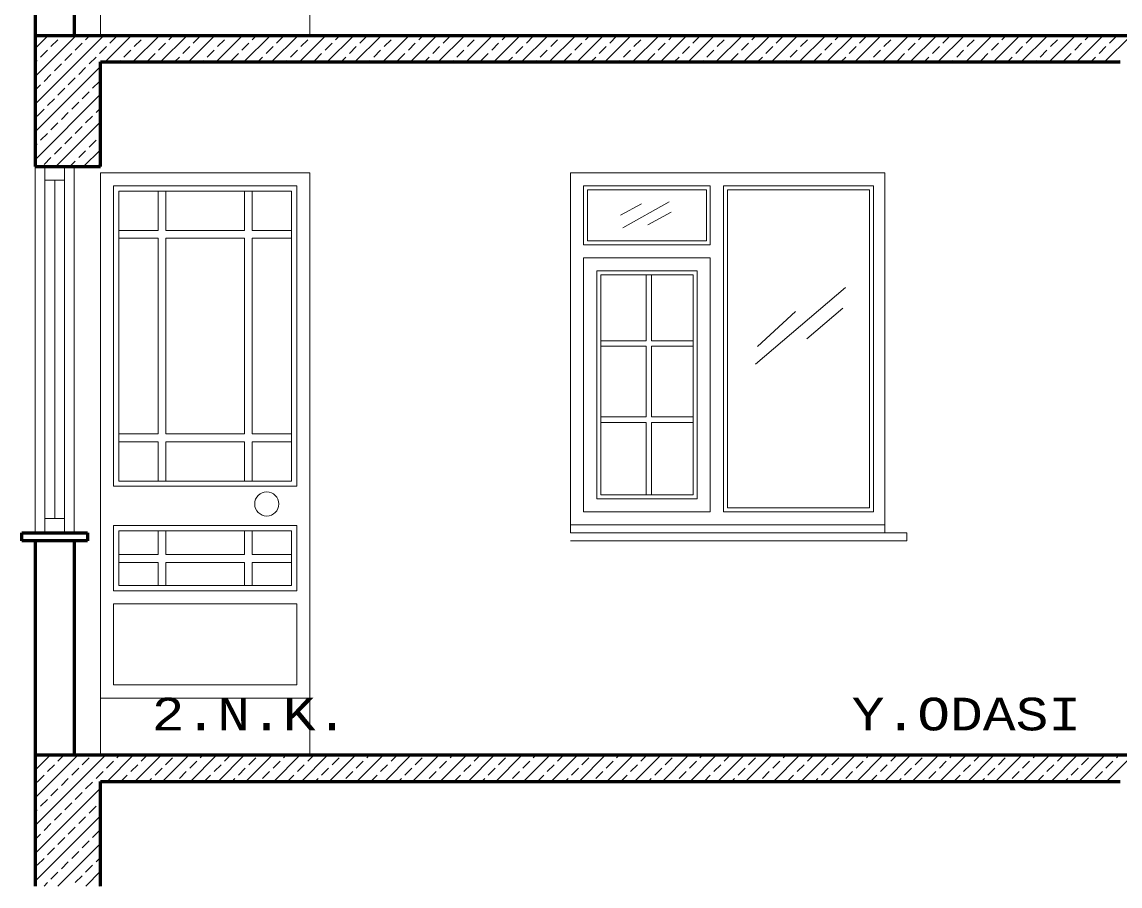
# Model space of a CAD drawing. Header units: millimetres. Extents: x 35860 to 71103, y -11298 to -8385.
# Drawn here: x 56183.7 to 56603.3, y -9963.4 to -9633.2 of the extents above; entities that cross this region are included whole.
import ezdxf
from ezdxf.enums import TextEntityAlignment as Align

# ---------------------------------------------------------------- set-up
doc = ezdxf.new("R2010")
doc.units = ezdxf.units.MM
doc.header["$MEASUREMENT"] = 0
doc.layers.get('0').update_dxf_attribs({"lineweight": 15})
for name, color, linetype, lineweight in [('02', 2, 'Continuous', 20), ('03_Yazı', 1, 'Continuous', 30), ('07', 3, 'Continuous', 70)]:
    doc.layers.add(name, color=color, linetype=linetype, lineweight=lineweight)
doc.styles.add('C', font='')
doc.styles.get('C').set_extended_font_data('Courier New Tur')

msp = doc.modelspace()

# ---------------------------------------------------------------- linework, layer by layer
for p, q in [((56188.75, -9643.36), (56193.68, -9638.42)), ((56188.75, -9653.97), (56204.29, -9638.42)), ((56188.75, -9664.57), (56214.9, -9638.42)), ((56194.82, -9642.59), (56197.47, -9639.94)), ((56198.8, -9638.61), (56198.99, -9638.42)), ((56208.08, -9639.94), (56209.59, -9638.42)), ((56215.5, -9648.42), (56225.5, -9638.42)), ((56217.36, -9641.26), (56220.01, -9638.61)), ((56226.11, -9648.42), (56236.11, -9638.42)), ((56226.64, -9642.59), (56229.29, -9639.94)), ((56230.62, -9638.61), (56230.81, -9638.42)), ((56236.72, -9648.42), (56246.72, -9638.42)), ((56239.9, -9639.94), (56241.41, -9638.42)), ((56247.32, -9648.42), (56257.32, -9638.42)), ((56249.18, -9641.26), (56251.83, -9638.61)), ((56257.93, -9648.42), (56267.93, -9638.42)), ((56258.46, -9642.59), (56261.11, -9639.94)), ((56262.44, -9638.61), (56262.63, -9638.42)), ((56268.54, -9648.42), (56278.54, -9638.42)), ((56271.72, -9639.94), (56273.23, -9638.42)), ((56279.14, -9648.42), (56289.14, -9638.42)), ((56281, -9641.26), (56283.65, -9638.61)), ((56289.75, -9648.42), (56299.75, -9638.42)), ((56290.28, -9642.59), (56292.93, -9639.94)), ((56294.26, -9638.61), (56294.45, -9638.42)), ((56300.36, -9648.42), (56310.36, -9638.42)), ((56303.54, -9639.94), (56305.05, -9638.42)), ((56310.96, -9648.42), (56320.96, -9638.42)), ((56312.82, -9641.26), (56315.47, -9638.61)), ((56321.57, -9648.42), (56331.57, -9638.42)), ((56322.1, -9642.59), (56324.75, -9639.94)), ((56326.08, -9638.61), (56326.27, -9638.42)), ((56332.18, -9648.42), (56342.18, -9638.42)), ((56335.36, -9639.94), (56336.87, -9638.42)), ((56342.78, -9648.42), (56352.78, -9638.42)), ((56344.64, -9641.26), (56347.29, -9638.61)), ((56353.39, -9648.42), (56363.39, -9638.42)), ((56353.92, -9642.59), (56356.57, -9639.94)), ((56357.9, -9638.61), (56358.09, -9638.42)), ((56364, -9648.42), (56374, -9638.42)), ((56367.18, -9639.94), (56368.69, -9638.42)), ((56374.6, -9648.42), (56384.6, -9638.42)), ((56376.46, -9641.26), (56379.11, -9638.61)), ((56385.21, -9648.42), (56395.21, -9638.42)), ((56385.74, -9642.59), (56388.39, -9639.94)), ((56389.72, -9638.61), (56389.91, -9638.42)), ((56395.82, -9648.42), (56405.82, -9638.42)), ((56399, -9639.94), (56400.51, -9638.42)), ((56406.42, -9648.42), (56416.42, -9638.42)), ((56408.28, -9641.26), (56410.93, -9638.61)), ((56417.03, -9648.42), (56427.03, -9638.42)), ((56417.56, -9642.59), (56420.21, -9639.94)), ((56421.54, -9638.61), (56421.73, -9638.42)), ((56427.64, -9648.42), (56437.64, -9638.42)), ((56430.82, -9639.94), (56432.33, -9638.42)), ((56438.24, -9648.42), (56448.24, -9638.42)), ((56440.1, -9641.26), (56442.75, -9638.61)), ((56448.85, -9648.42), (56458.85, -9638.42)), ((56449.38, -9642.59), (56452.03, -9639.94)), ((56453.36, -9638.61), (56453.55, -9638.42)), ((56459.46, -9648.42), (56469.46, -9638.42)), ((56462.64, -9639.94), (56464.15, -9638.42)), ((56470.06, -9648.42), (56480.06, -9638.42)), ((56471.92, -9641.26), (56474.57, -9638.61)), ((56480.67, -9648.42), (56490.67, -9638.42)), ((56481.2, -9642.59), (56483.85, -9639.94)), ((56485.18, -9638.61), (56485.37, -9638.42)), ((56491.28, -9648.42), (56501.28, -9638.42)), ((56494.46, -9639.94), (56495.97, -9638.42)), ((56501.88, -9648.42), (56511.88, -9638.42)), ((56503.74, -9641.26), (56506.39, -9638.61)), ((56512.49, -9648.42), (56522.49, -9638.42)), ((56513.02, -9642.59), (56515.67, -9639.94)), ((56517, -9638.61), (56517.19, -9638.42)), ((56523.1, -9648.42), (56533.1, -9638.42)), ((56526.28, -9639.94), (56527.79, -9638.42)), ((56533.7, -9648.42), (56543.7, -9638.42)), ((56535.56, -9641.26), (56538.21, -9638.61)), ((56544.31, -9648.42), (56554.31, -9638.42)), ((56544.84, -9642.59), (56547.49, -9639.94)), ((56548.82, -9638.61), (56549.01, -9638.42)), ((56554.91, -9648.42), (56564.91, -9638.42)), ((56558.1, -9639.94), (56559.61, -9638.42)), ((56565.52, -9648.42), (56575.52, -9638.42)), ((56567.38, -9641.26), (56570.03, -9638.61)), ((56576.13, -9648.42), (56586.13, -9638.42)), ((56576.66, -9642.59), (56579.31, -9639.94)), ((56580.64, -9638.61), (56580.82, -9638.42)), ((56586.73, -9648.42), (56596.73, -9638.42)), ((56589.92, -9639.94), (56591.43, -9638.42)), ((56597.34, -9648.42), (56607.34, -9638.42)), ((56599.2, -9641.26), (56601.85, -9638.61)), ((56190.84, -9646.57), (56193.5, -9643.91)), ((56204.1, -9643.91), (56206.75, -9641.26)), ((56213.38, -9645.24), (56216.04, -9642.59)), ((56222.66, -9646.57), (56225.32, -9643.91)), ((56235.92, -9643.91), (56238.57, -9641.26)), ((56245.2, -9645.24), (56247.85, -9642.59)), ((56254.48, -9646.57), (56257.14, -9643.91)), ((56267.74, -9643.91), (56270.39, -9641.26)), ((56277.02, -9645.24), (56279.67, -9642.59)), ((56286.3, -9646.57), (56288.96, -9643.91)), ((56299.56, -9643.91), (56302.21, -9641.26)), ((56308.84, -9645.24), (56311.49, -9642.59)), ((56318.12, -9646.57), (56320.78, -9643.91)), ((56331.38, -9643.91), (56334.03, -9641.26)), ((56340.66, -9645.24), (56343.31, -9642.59)), ((56349.94, -9646.57), (56352.6, -9643.91)), ((56363.2, -9643.91), (56365.85, -9641.26)), ((56372.48, -9645.24), (56375.13, -9642.59)), ((56381.76, -9646.57), (56384.41, -9643.91)), ((56395.02, -9643.91), (56397.67, -9641.26)), ((56404.3, -9645.24), (56406.95, -9642.59)), ((56413.58, -9646.57), (56416.23, -9643.91)), ((56426.84, -9643.91), (56429.49, -9641.26)), ((56436.12, -9645.24), (56438.77, -9642.59)), ((56445.4, -9646.57), (56448.05, -9643.91)), ((56458.66, -9643.91), (56461.31, -9641.26)), ((56467.94, -9645.24), (56470.59, -9642.59)), ((56477.22, -9646.57), (56479.87, -9643.91)), ((56490.48, -9643.91), (56493.13, -9641.26)), ((56499.76, -9645.24), (56502.41, -9642.59)), ((56509.04, -9646.57), (56511.69, -9643.91)), ((56522.3, -9643.91), (56524.95, -9641.26)), ((56531.58, -9645.24), (56534.23, -9642.59)), ((56540.86, -9646.57), (56543.51, -9643.91)), ((56554.12, -9643.91), (56556.77, -9641.26)), ((56563.4, -9645.24), (56566.05, -9642.59)), ((56572.68, -9646.57), (56575.33, -9643.91)), ((56585.94, -9643.91), (56588.59, -9641.26)), ((56595.22, -9645.24), (56597.87, -9642.59)), ((56188.75, -9648.66), (56189.52, -9647.89)), ((56200.13, -9647.89), (56202.78, -9645.24)), ((56209.41, -9649.22), (56212.06, -9646.57)), ((56220.81, -9648.42), (56221.34, -9647.89)), ((56231.95, -9647.89), (56234.6, -9645.24)), ((56242.02, -9648.42), (56243.88, -9646.57)), ((56252.63, -9648.42), (56253.16, -9647.89)), ((56263.76, -9647.89), (56266.42, -9645.24)), ((56273.84, -9648.42), (56275.7, -9646.57)), ((56284.45, -9648.42), (56284.98, -9647.89)), ((56295.58, -9647.89), (56298.24, -9645.24)), ((56305.66, -9648.42), (56307.52, -9646.57)), ((56316.27, -9648.42), (56316.8, -9647.89)), ((56327.4, -9647.89), (56330.06, -9645.24)), ((56337.48, -9648.42), (56339.34, -9646.57)), ((56348.09, -9648.42), (56348.62, -9647.89)), ((56359.22, -9647.89), (56361.88, -9645.24)), ((56369.3, -9648.42), (56371.16, -9646.57)), ((56379.91, -9648.42), (56380.44, -9647.89)), ((56391.04, -9647.89), (56393.7, -9645.24)), ((56401.12, -9648.42), (56402.98, -9646.57)), ((56411.73, -9648.42), (56412.26, -9647.89)), ((56422.86, -9647.89), (56425.52, -9645.24)), ((56432.94, -9648.42), (56434.8, -9646.57)), ((56443.55, -9648.42), (56444.08, -9647.89)), ((56454.68, -9647.89), (56457.34, -9645.24)), ((56464.76, -9648.42), (56466.62, -9646.57)), ((56475.37, -9648.42), (56475.9, -9647.89)), ((56486.5, -9647.89), (56489.16, -9645.24)), ((56496.58, -9648.42), (56498.44, -9646.57)), ((56507.19, -9648.42), (56507.72, -9647.89)), ((56518.32, -9647.89), (56520.97, -9645.24)), ((56528.4, -9648.42), (56530.26, -9646.57)), ((56539.01, -9648.42), (56539.54, -9647.89)), ((56550.14, -9647.89), (56552.79, -9645.24)), ((56560.22, -9648.42), (56562.08, -9646.57)), ((56570.82, -9648.42), (56571.36, -9647.89)), ((56581.96, -9647.89), (56584.61, -9645.24)), ((56592.04, -9648.42), (56593.9, -9646.57)), ((56602.64, -9648.42), (56603.18, -9647.89)), ((56188.75, -9675.18), (56213.75, -9650.18)), ((56196.15, -9651.87), (56198.8, -9649.22)), ((56205.43, -9653.19), (56208.08, -9650.54)), ((56192.17, -9655.85), (56194.82, -9653.19)), ((56201.45, -9657.17), (56204.1, -9654.52)), ((56210.73, -9658.5), (56213.38, -9655.85)), ((56188.75, -9659.27), (56190.84, -9657.17)), ((56188.75, -9685.79), (56213.75, -9660.79)), ((56197.47, -9661.15), (56200.13, -9658.5)), ((56206.75, -9662.48), (56209.41, -9659.82)), ((56193.5, -9665.13), (56196.15, -9662.48)), ((56202.78, -9666.45), (56205.43, -9663.8)), ((56189.52, -9669.1), (56192.17, -9666.45)), ((56198.8, -9670.43), (56201.45, -9667.78)), ((56208.08, -9671.76), (56210.73, -9669.1)), ((56212.06, -9667.78), (56213.75, -9666.09)), ((56194.82, -9674.41), (56197.47, -9671.76)), ((56196.72, -9688.42), (56213.75, -9671.39)), ((56204.1, -9675.73), (56206.75, -9673.08)), ((56190.84, -9678.38), (56193.5, -9675.73)), ((56200.13, -9679.71), (56202.78, -9677.06)), ((56213.38, -9677.06), (56213.75, -9676.7)), ((56188.75, -9680.48), (56189.52, -9679.71)), ((56196.15, -9683.69), (56198.8, -9681.04)), ((56207.32, -9688.42), (56213.75, -9682)), ((56209.41, -9681.04), (56212.06, -9678.38)), ((56192.17, -9687.67), (56194.82, -9685.01)), ((56202.02, -9688.42), (56204.1, -9686.34)), ((56205.43, -9685.01), (56208.08, -9682.36)), ((56212.63, -9688.42), (56213.38, -9687.67)), ((56188.75, -9919.13), (56194.46, -9913.42)), ((56188.75, -9929.74), (56205.06, -9913.42)), ((56188.75, -9940.34), (56215.67, -9913.42)), ((56188.75, -9913.83), (56189.15, -9913.42)), ((56193.5, -9919.69), (56196.15, -9917.03)), ((56197.47, -9915.71), (56199.76, -9913.42)), ((56206.75, -9917.03), (56209.41, -9914.38)), ((56216.04, -9918.36), (56218.69, -9915.71)), ((56216.28, -9923.42), (56226.28, -9913.42)), ((56220.01, -9914.38), (56220.97, -9913.42)), ((56225.32, -9919.69), (56227.97, -9917.03)), ((56226.88, -9923.42), (56236.88, -9913.42)), ((56229.29, -9915.71), (56231.58, -9913.42)), ((56237.49, -9923.42), (56247.49, -9913.42)), ((56238.57, -9917.03), (56241.23, -9914.38)), ((56247.85, -9918.36), (56250.51, -9915.71)), ((56248.1, -9923.42), (56258.1, -9913.42)), ((56251.83, -9914.38), (56252.79, -9913.42)), ((56257.14, -9919.69), (56259.79, -9917.03)), ((56258.7, -9923.42), (56268.7, -9913.42)), ((56261.11, -9915.71), (56263.4, -9913.42)), ((56269.31, -9923.42), (56279.31, -9913.42)), ((56270.39, -9917.03), (56273.05, -9914.38)), ((56279.67, -9918.36), (56282.33, -9915.71)), ((56279.91, -9923.42), (56289.91, -9913.42)), ((56283.65, -9914.38), (56284.61, -9913.42)), ((56288.96, -9919.69), (56291.61, -9917.03)), ((56290.52, -9923.42), (56300.52, -9913.42)), ((56292.93, -9915.71), (56295.22, -9913.42)), ((56301.13, -9923.42), (56311.13, -9913.42)), ((56302.21, -9917.03), (56304.87, -9914.38)), ((56311.49, -9918.36), (56314.15, -9915.71)), ((56311.73, -9923.42), (56321.73, -9913.42)), ((56315.47, -9914.38), (56316.43, -9913.42)), ((56320.78, -9919.69), (56323.43, -9917.03)), ((56322.34, -9923.42), (56332.34, -9913.42)), ((56324.75, -9915.71), (56327.04, -9913.42)), ((56332.95, -9923.42), (56342.95, -9913.42)), ((56334.03, -9917.03), (56336.69, -9914.38)), ((56343.31, -9918.36), (56345.97, -9915.71)), ((56343.55, -9923.42), (56353.55, -9913.42)), ((56347.29, -9914.38), (56348.25, -9913.42)), ((56352.6, -9919.69), (56355.25, -9917.03)), ((56354.16, -9923.42), (56364.16, -9913.42)), ((56356.57, -9915.71), (56358.86, -9913.42)), ((56364.77, -9923.42), (56374.77, -9913.42)), ((56365.85, -9917.03), (56368.51, -9914.38)), ((56375.13, -9918.36), (56377.79, -9915.71)), ((56375.37, -9923.42), (56385.37, -9913.42)), ((56379.11, -9914.38), (56380.07, -9913.42)), ((56384.41, -9919.69), (56387.07, -9917.03)), ((56385.98, -9923.42), (56395.98, -9913.42)), ((56388.39, -9915.71), (56390.68, -9913.42)), ((56396.59, -9923.42), (56406.59, -9913.42)), ((56397.67, -9917.03), (56400.32, -9914.38)), ((56406.95, -9918.36), (56409.61, -9915.71)), ((56407.19, -9923.42), (56417.19, -9913.42)), ((56410.93, -9914.38), (56411.89, -9913.42)), ((56416.23, -9919.69), (56418.89, -9917.03)), ((56417.8, -9923.42), (56427.8, -9913.42)), ((56420.21, -9915.71), (56422.5, -9913.42)), ((56428.41, -9923.42), (56438.41, -9913.42)), ((56429.49, -9917.03), (56432.14, -9914.38)), ((56438.77, -9918.36), (56441.43, -9915.71)), ((56439.01, -9923.42), (56449.01, -9913.42)), ((56442.75, -9914.38), (56443.71, -9913.42)), ((56448.05, -9919.69), (56450.71, -9917.03)), ((56449.62, -9923.42), (56459.62, -9913.42)), ((56452.03, -9915.71), (56454.32, -9913.42)), ((56460.23, -9923.42), (56470.23, -9913.42)), ((56461.31, -9917.03), (56463.96, -9914.38)), ((56470.59, -9918.36), (56473.25, -9915.71)), ((56470.83, -9923.42), (56480.83, -9913.42)), ((56474.57, -9914.38), (56475.53, -9913.42)), ((56479.87, -9919.69), (56482.53, -9917.03)), ((56481.44, -9923.42), (56491.44, -9913.42)), ((56483.85, -9915.71), (56486.14, -9913.42)), ((56492.05, -9923.42), (56502.05, -9913.42)), ((56493.13, -9917.03), (56495.78, -9914.38)), ((56502.41, -9918.36), (56505.07, -9915.71)), ((56502.65, -9923.42), (56512.65, -9913.42)), ((56506.39, -9914.38), (56507.35, -9913.42)), ((56511.69, -9919.69), (56514.35, -9917.03)), ((56513.26, -9923.42), (56523.26, -9913.42)), ((56515.67, -9915.71), (56517.96, -9913.42)), ((56523.87, -9923.42), (56533.87, -9913.42)), ((56524.95, -9917.03), (56527.6, -9914.38)), ((56534.23, -9918.36), (56536.88, -9915.71)), ((56534.47, -9923.42), (56544.47, -9913.42)), ((56538.21, -9914.38), (56539.17, -9913.42)), ((56543.51, -9919.69), (56546.17, -9917.03)), ((56545.08, -9923.42), (56555.08, -9913.42)), ((56547.49, -9915.71), (56549.78, -9913.42)), ((56555.69, -9923.42), (56565.69, -9913.42)), ((56556.77, -9917.03), (56559.42, -9914.38)), ((56566.05, -9918.36), (56568.7, -9915.71)), ((56566.29, -9923.42), (56576.29, -9913.42)), ((56570.03, -9914.38), (56570.99, -9913.42)), ((56575.33, -9919.69), (56577.99, -9917.03)), ((56576.9, -9923.42), (56586.9, -9913.42)), ((56579.31, -9915.71), (56581.6, -9913.42)), ((56587.51, -9923.42), (56597.51, -9913.42)), ((56588.59, -9917.03), (56591.24, -9914.38)), ((56597.87, -9918.36), (56600.52, -9915.71)), ((56598.11, -9923.42), (56608.11, -9913.42)), ((56601.85, -9914.38), (56602.81, -9913.42)), ((56189.52, -9923.66), (56192.17, -9921.01)), ((56202.78, -9921.01), (56205.43, -9918.36)), ((56212.06, -9922.34), (56214.71, -9919.69)), ((56221.58, -9923.42), (56223.99, -9921.01)), ((56234.6, -9921.01), (56237.25, -9918.36)), ((56243.88, -9922.34), (56246.53, -9919.69)), ((56253.4, -9923.42), (56255.81, -9921.01)), ((56266.42, -9921.01), (56269.07, -9918.36)), ((56275.7, -9922.34), (56278.35, -9919.69)), ((56285.22, -9923.42), (56287.63, -9921.01)), ((56298.24, -9921.01), (56300.89, -9918.36)), ((56307.52, -9922.34), (56310.17, -9919.69)), ((56317.04, -9923.42), (56319.45, -9921.01)), ((56330.06, -9921.01), (56332.71, -9918.36)), ((56339.34, -9922.34), (56341.99, -9919.69)), ((56348.86, -9923.42), (56351.27, -9921.01)), ((56361.88, -9921.01), (56364.53, -9918.36)), ((56371.16, -9922.34), (56373.81, -9919.69)), ((56380.68, -9923.42), (56383.09, -9921.01)), ((56393.7, -9921.01), (56396.35, -9918.36)), ((56402.98, -9922.34), (56405.63, -9919.69)), ((56412.5, -9923.42), (56414.91, -9921.01)), ((56425.52, -9921.01), (56428.17, -9918.36)), ((56434.8, -9922.34), (56437.45, -9919.69)), ((56444.32, -9923.42), (56446.73, -9921.01)), ((56457.34, -9921.01), (56459.99, -9918.36)), ((56466.62, -9922.34), (56469.27, -9919.69)), ((56476.14, -9923.42), (56478.55, -9921.01)), ((56489.16, -9921.01), (56491.81, -9918.36)), ((56498.44, -9922.34), (56501.09, -9919.69)), ((56507.96, -9923.42), (56510.37, -9921.01)), ((56520.97, -9921.01), (56523.63, -9918.36)), ((56530.26, -9922.34), (56532.91, -9919.69)), ((56539.78, -9923.42), (56542.19, -9921.01)), ((56552.79, -9921.01), (56555.45, -9918.36)), ((56562.08, -9922.34), (56564.73, -9919.69)), ((56571.6, -9923.42), (56574.01, -9921.01)), ((56584.61, -9921.01), (56587.27, -9918.36)), ((56593.9, -9922.34), (56596.55, -9919.69)), ((56198.8, -9924.99), (56201.45, -9922.34)), ((56208.08, -9926.31), (56210.73, -9923.66)), ((56232.19, -9923.42), (56233.27, -9922.34)), ((56264.01, -9923.42), (56265.09, -9922.34)), ((56295.82, -9923.42), (56296.91, -9922.34)), ((56327.64, -9923.42), (56328.73, -9922.34)), ((56359.46, -9923.42), (56360.55, -9922.34)), ((56391.28, -9923.42), (56392.37, -9922.34)), ((56423.1, -9923.42), (56424.19, -9922.34)), ((56454.92, -9923.42), (56456.01, -9922.34)), ((56486.74, -9923.42), (56487.83, -9922.34)), ((56518.56, -9923.42), (56519.65, -9922.34)), ((56550.38, -9923.42), (56551.47, -9922.34)), ((56582.2, -9923.42), (56583.29, -9922.34)), ((56188.75, -9950.95), (56213.75, -9925.95)), ((56194.82, -9928.97), (56197.47, -9926.31)), ((56204.1, -9930.29), (56206.75, -9927.64)), ((56190.84, -9932.94), (56193.5, -9930.29)), ((56200.13, -9934.27), (56202.78, -9931.62)), ((56209.41, -9935.6), (56212.06, -9932.94)), ((56213.38, -9931.62), (56213.75, -9931.25)), ((56188.75, -9935.04), (56189.52, -9934.27)), ((56188.75, -9961.56), (56213.75, -9936.56)), ((56196.15, -9938.25), (56198.8, -9935.6)), ((56205.43, -9939.57), (56208.08, -9936.92)), ((56192.17, -9942.22), (56194.82, -9939.57)), ((56201.45, -9943.55), (56204.1, -9940.9)), ((56210.73, -9944.88), (56213.38, -9942.22)), ((56188.75, -9945.65), (56190.84, -9943.55)), ((56197.47, -9947.53), (56200.13, -9944.88)), ((56206.75, -9948.85), (56209.41, -9946.2)), ((56193.5, -9951.5), (56196.15, -9948.85)), ((56197.49, -9963.42), (56213.75, -9947.16)), ((56202.78, -9952.83), (56205.43, -9950.18)), ((56189.52, -9955.48), (56192.17, -9952.83)), ((56198.8, -9956.81), (56201.45, -9954.16)), ((56212.06, -9954.16), (56213.75, -9952.47)), ((56194.82, -9960.79), (56197.47, -9958.13)), ((56208.08, -9958.13), (56210.73, -9955.48)), ((56208.1, -9963.42), (56213.75, -9957.77)), ((56192.19, -9963.42), (56193.5, -9962.11)), ((56204.1, -9962.11), (56206.75, -9959.46)), ((56213.4, -9963.42), (56213.75, -9963.07))]:
    msp.add_line(p, q)
at = {"layer": '02'}
for p, q in [((56213.75, -9415.81), (56213.75, -9638.42)), ((56293.75, -9415.81), (56293.75, -9638.42)), ((56188.75, -9688.42), (56188.75, -9828.42)), ((56192.5, -9688.42), (56192.5, -9828.42)), ((56200, -9688.42), (56200, -9828.42)), ((56203.75, -9688.42), (56203.75, -9828.42)), ((56192.5, -9693.68), (56200, -9693.68)), ((56196.25, -9693.68), (56196.25, -9822.88)), ((56213.75, -9690.81), (56213.75, -9896.57)), ((56213.75, -9690.81), (56213.75, -9896.57)), ((56213.75, -9690.81), (56213.75, -9913.42)), ((56293.75, -9690.81), (56213.75, -9690.81)), ((56293.75, -9690.81), (56293.75, -9896.57)), ((56293.75, -9690.81), (56293.75, -9896.57)), ((56293.75, -9690.81), (56293.75, -9896.57)), ((56293.75, -9690.81), (56293.75, -9896.57)), ((56293.75, -9690.81), (56293.75, -9896.57)), ((56293.75, -9690.81), (56293.75, -9913.42)), ((56393.34, -9690.81), (56393.34, -9828.42)), ((56393.34, -9690.81), (56393.34, -9823.31)), ((56393.34, -9825.81), (56393.34, -9690.81)), ((56493.34, -9690.81), (56393.34, -9690.81)), ((56393.34, -9690.81), (56393.34, -9828.42)), ((56393.34, -9690.81), (56393.34, -9823.31)), ((56393.34, -9825.81), (56393.34, -9690.81)), ((56493.34, -9690.81), (56393.34, -9690.81)), ((56393.34, -9690.81), (56393.34, -9828.42)), ((56393.34, -9690.81), (56393.34, -9823.31)), ((56393.34, -9825.81), (56393.34, -9690.81)), ((56513.34, -9690.81), (56393.34, -9690.81)), ((56393.34, -9690.81), (56393.34, -9828.42)), ((56393.34, -9690.81), (56393.34, -9823.31)), ((56393.34, -9825.81), (56393.34, -9690.81)), ((56393.34, -9690.81), (56393.34, -9828.42)), ((56393.34, -9690.81), (56393.34, -9823.31)), ((56393.34, -9825.81), (56393.34, -9690.81)), ((56393.34, -9690.81), (56393.34, -9828.42)), ((56393.34, -9690.81), (56393.34, -9823.31)), ((56393.34, -9825.81), (56393.34, -9690.81)), ((56513.34, -9828.42), (56513.34, -9690.81)), ((56513.34, -9828.42), (56513.34, -9690.81)), ((56513.34, -9825.42), (56513.34, -9690.81)), ((56218.75, -9695.81), (56218.75, -9810.61)), ((56288.75, -9695.81), (56218.75, -9695.81)), ((56218.75, -9695.81), (56218.75, -9810.61)), ((56288.75, -9695.81), (56218.75, -9695.81)), ((56218.75, -9695.81), (56218.75, -9810.61)), ((56288.75, -9695.81), (56218.75, -9695.81)), ((56220.75, -9697.81), (56220.75, -9808.61)), ((56286.75, -9697.81), (56220.75, -9697.81)), ((56220.75, -9697.81), (56220.75, -9808.61)), ((56286.75, -9697.81), (56220.75, -9697.81)), ((56220.75, -9697.81), (56220.75, -9808.61)), ((56286.75, -9697.81), (56220.75, -9697.81)), ((56235.75, -9697.81), (56235.75, -9712.81)), ((56235.75, -9697.81), (56235.75, -9712.81)), ((56235.75, -9697.81), (56235.75, -9712.81)), ((56238.75, -9697.81), (56238.75, -9712.81)), ((56238.75, -9697.81), (56238.75, -9712.81)), ((56238.75, -9697.81), (56238.75, -9712.81)), ((56268.75, -9697.81), (56268.75, -9712.81)), ((56268.75, -9697.81), (56268.75, -9712.81)), ((56268.75, -9697.81), (56268.75, -9712.81)), ((56271.75, -9697.81), (56271.75, -9712.81)), ((56271.75, -9697.81), (56271.75, -9712.81)), ((56271.75, -9697.81), (56271.75, -9712.81)), ((56286.75, -9697.81), (56286.75, -9808.61)), ((56286.75, -9697.81), (56286.75, -9808.61)), ((56286.75, -9697.81), (56286.75, -9808.61)), ((56288.75, -9695.81), (56288.75, -9810.61)), ((56288.75, -9695.81), (56288.75, -9810.61)), ((56288.75, -9695.81), (56288.75, -9810.61)), ((56398.34, -9695.81), (56398.34, -9718.31)), ((56446.73, -9695.81), (56398.34, -9695.81)), ((56398.34, -9695.81), (56398.34, -9718.31)), ((56446.73, -9695.81), (56398.34, -9695.81)), ((56398.34, -9695.81), (56398.34, -9718.31)), ((56446.73, -9695.81), (56398.34, -9695.81)), ((56399.84, -9697.31), (56399.84, -9716.81)), ((56445.23, -9697.31), (56399.84, -9697.31)), ((56399.84, -9697.31), (56399.84, -9716.81)), ((56445.23, -9697.31), (56399.84, -9697.31)), ((56399.84, -9697.31), (56399.84, -9716.81)), ((56445.23, -9697.31), (56399.84, -9697.31)), ((56445.23, -9697.31), (56445.23, -9716.81)), ((56445.23, -9697.31), (56445.23, -9716.81)), ((56445.23, -9697.31), (56445.23, -9716.81)), ((56446.73, -9695.81), (56446.73, -9718.31)), ((56446.73, -9695.81), (56446.73, -9718.31)), ((56446.73, -9695.81), (56446.73, -9718.31)), ((56489.08, -9695.81), (56451.73, -9695.81)), ((56451.73, -9746.31), (56451.73, -9695.81)), ((56489.08, -9695.81), (56451.73, -9695.81)), ((56451.73, -9746.31), (56451.73, -9695.81)), ((56509.08, -9695.81), (56451.73, -9695.81)), ((56451.73, -9746.31), (56451.73, -9695.81)), ((56487.58, -9697.31), (56453.23, -9697.31)), ((56453.23, -9741.31), (56453.23, -9697.31)), ((56487.58, -9697.31), (56453.23, -9697.31)), ((56453.23, -9741.31), (56453.23, -9697.31)), ((56507.58, -9697.31), (56453.23, -9697.31)), ((56453.23, -9741.31), (56453.23, -9697.31)), ((56507.58, -9743.81), (56507.58, -9697.31)), ((56507.58, -9743.81), (56507.58, -9697.31)), ((56507.58, -9743.81), (56507.58, -9697.31)), ((56509.08, -9748.81), (56509.08, -9695.81)), ((56509.08, -9748.81), (56509.08, -9695.81)), ((56509.08, -9748.81), (56509.08, -9695.81)), ((56412.39, -9707.02), (56420.38, -9702.66)), ((56413.35, -9711.86), (56431.04, -9701.93)), ((56422.8, -9710.65), (56431.76, -9705.81)), ((56235.75, -9712.81), (56220.75, -9712.81)), ((56235.75, -9712.81), (56220.75, -9712.81)), ((56235.75, -9712.81), (56220.75, -9712.81)), ((56235.75, -9715.81), (56220.75, -9715.81)), ((56235.75, -9715.81), (56220.75, -9715.81)), ((56235.75, -9715.81), (56220.75, -9715.81)), ((56235.75, -9715.81), (56235.75, -9790.61)), ((56235.75, -9715.81), (56235.75, -9790.61)), ((56235.75, -9715.81), (56235.75, -9790.61)), ((56268.75, -9712.81), (56238.75, -9712.81)), ((56268.75, -9712.81), (56238.75, -9712.81)), ((56268.75, -9712.81), (56238.75, -9712.81)), ((56238.75, -9715.81), (56238.75, -9790.61)), ((56268.75, -9715.81), (56238.75, -9715.81)), ((56238.75, -9715.81), (56238.75, -9790.61)), ((56268.75, -9715.81), (56238.75, -9715.81)), ((56238.75, -9715.81), (56238.75, -9790.61)), ((56268.75, -9715.81), (56238.75, -9715.81)), ((56268.75, -9715.81), (56268.75, -9790.61)), ((56268.75, -9715.81), (56268.75, -9790.61)), ((56268.75, -9715.81), (56268.75, -9790.61)), ((56286.75, -9712.81), (56271.75, -9712.81)), ((56286.75, -9712.81), (56271.75, -9712.81)), ((56286.75, -9712.81), (56271.75, -9712.81)), ((56271.75, -9715.81), (56271.75, -9790.61)), ((56286.75, -9715.81), (56271.75, -9715.81)), ((56271.75, -9715.81), (56271.75, -9790.61)), ((56286.75, -9715.81), (56271.75, -9715.81)), ((56271.75, -9715.81), (56271.75, -9790.61)), ((56286.75, -9715.81), (56271.75, -9715.81)), ((56398.34, -9718.31), (56446.73, -9718.31)), ((56398.34, -9718.31), (56446.73, -9718.31)), ((56398.34, -9718.31), (56446.73, -9718.31)), ((56399.84, -9716.81), (56445.23, -9716.81)), ((56399.84, -9716.81), (56445.23, -9716.81)), ((56399.84, -9716.81), (56445.23, -9716.81)), ((56398.34, -9723.31), (56398.34, -9820.42)), ((56446.73, -9723.31), (56398.34, -9723.31)), ((56398.34, -9723.31), (56398.34, -9820.42)), ((56446.73, -9723.31), (56398.34, -9723.31)), ((56398.34, -9723.31), (56398.34, -9820.42)), ((56446.73, -9723.31), (56398.34, -9723.31)), ((56446.73, -9723.31), (56446.73, -9820.42)), ((56446.73, -9723.31), (56446.73, -9820.42)), ((56446.73, -9723.31), (56446.73, -9820.42)), ((56451.73, -9820.42), (56451.73, -9723.31)), ((56451.73, -9820.42), (56451.73, -9723.31)), ((56451.73, -9820.42), (56451.73, -9723.31)), ((56403.34, -9728.31), (56403.34, -9815.42)), ((56441.73, -9728.31), (56403.34, -9728.31)), ((56403.34, -9728.31), (56403.34, -9815.42)), ((56441.73, -9728.31), (56403.34, -9728.31)), ((56403.34, -9728.31), (56403.34, -9815.42)), ((56441.73, -9728.31), (56403.34, -9728.31)), ((56441.73, -9815.42), (56441.73, -9728.31)), ((56441.73, -9815.42), (56441.73, -9728.31)), ((56441.73, -9815.42), (56441.73, -9728.31)), ((56453.23, -9818.92), (56453.23, -9724.81)), ((56453.23, -9818.92), (56453.23, -9724.81)), ((56453.23, -9818.92), (56453.23, -9724.81)), ((56404.84, -9729.81), (56404.84, -9813.92)), ((56440.23, -9729.81), (56404.84, -9729.81)), ((56404.84, -9729.81), (56404.84, -9813.92)), ((56440.23, -9729.81), (56404.84, -9729.81)), ((56404.84, -9729.81), (56404.84, -9813.92)), ((56440.23, -9729.81), (56404.84, -9729.81)), ((56422.28, -9729.81), (56422.28, -9755.02)), ((56422.28, -9729.81), (56422.28, -9755.02)), ((56422.28, -9729.81), (56422.28, -9755.02)), ((56424.28, -9729.81), (56424.28, -9755.02)), ((56424.28, -9729.81), (56424.28, -9755.02)), ((56424.28, -9729.81), (56424.28, -9755.02)), ((56440.23, -9813.92), (56440.23, -9729.81)), ((56440.23, -9813.92), (56440.23, -9729.81)), ((56440.23, -9813.92), (56440.23, -9729.81)), ((56463.98, -9763.91), (56498.37, -9734.62)), ((56509.08, -9820.42), (56509.08, -9735.81)), ((56509.08, -9820.42), (56509.08, -9735.81)), ((56509.08, -9820.42), (56509.08, -9735.81)), ((56507.58, -9818.92), (56507.58, -9737.31)), ((56507.58, -9818.92), (56507.58, -9737.31)), ((56507.58, -9818.92), (56507.58, -9737.31)), ((56464.71, -9757.14), (56479.24, -9743.82)), ((56483.6, -9754.23), (56497.41, -9742.61)), ((56422.28, -9755.02), (56404.84, -9755.02)), ((56422.28, -9755.02), (56404.84, -9755.02)), ((56422.28, -9755.02), (56404.84, -9755.02)), ((56422.28, -9757.02), (56404.84, -9757.02)), ((56422.28, -9757.02), (56404.84, -9757.02)), ((56422.28, -9757.02), (56404.84, -9757.02)), ((56422.28, -9757.02), (56422.28, -9784.11)), ((56422.28, -9757.02), (56422.28, -9784.11)), ((56422.28, -9757.02), (56422.28, -9784.11)), ((56440.23, -9755.02), (56424.28, -9755.02)), ((56440.23, -9755.02), (56424.28, -9755.02)), ((56440.23, -9755.02), (56424.28, -9755.02)), ((56440.23, -9757.02), (56424.28, -9757.02)), ((56424.28, -9757.02), (56424.28, -9784.11)), ((56440.23, -9757.02), (56424.28, -9757.02)), ((56424.28, -9757.02), (56424.28, -9784.11)), ((56440.23, -9757.02), (56424.28, -9757.02)), ((56424.28, -9757.02), (56424.28, -9784.11)), ((56422.28, -9784.11), (56404.75, -9784.11)), ((56422.28, -9784.11), (56404.75, -9784.11)), ((56422.28, -9784.11), (56404.75, -9784.11)), ((56404.84, -9786.25), (56422.28, -9786.25)), ((56404.84, -9786.25), (56422.28, -9786.25)), ((56404.84, -9786.25), (56422.28, -9786.25)), ((56422.28, -9786.25), (56422.28, -9813.92)), ((56422.28, -9786.25), (56422.28, -9813.92)), ((56422.28, -9786.25), (56422.28, -9813.92)), ((56440.23, -9784.11), (56424.28, -9784.11)), ((56440.23, -9784.11), (56424.28, -9784.11)), ((56440.23, -9784.11), (56424.28, -9784.11)), ((56424.28, -9786.25), (56440.23, -9786.25)), ((56424.28, -9786.25), (56424.28, -9813.92)), ((56424.28, -9786.25), (56440.23, -9786.25)), ((56424.28, -9786.25), (56424.28, -9813.92)), ((56424.28, -9786.25), (56440.23, -9786.25)), ((56424.28, -9786.25), (56424.28, -9813.92)), ((56220.75, -9790.61), (56235.75, -9790.61)), ((56220.75, -9790.61), (56235.75, -9790.61)), ((56220.75, -9790.61), (56235.75, -9790.61)), ((56238.75, -9790.61), (56268.75, -9790.61)), ((56238.75, -9790.61), (56268.75, -9790.61)), ((56238.75, -9790.61), (56268.75, -9790.61)), ((56271.75, -9790.61), (56286.75, -9790.61)), ((56271.75, -9790.61), (56286.75, -9790.61)), ((56271.75, -9790.61), (56286.75, -9790.61)), ((56220.75, -9793.61), (56235.75, -9793.61)), ((56220.75, -9793.61), (56235.75, -9793.61)), ((56220.75, -9793.61), (56235.75, -9793.61)), ((56235.75, -9793.61), (56235.75, -9808.61)), ((56235.75, -9793.61), (56235.75, -9808.61)), ((56235.75, -9793.61), (56235.75, -9808.61)), ((56238.75, -9793.61), (56268.75, -9793.61)), ((56238.75, -9793.61), (56238.75, -9808.61)), ((56238.75, -9793.61), (56268.75, -9793.61)), ((56238.75, -9793.61), (56238.75, -9808.61)), ((56238.75, -9793.61), (56268.75, -9793.61)), ((56238.75, -9793.61), (56238.75, -9808.61)), ((56268.75, -9793.61), (56268.75, -9808.61)), ((56268.75, -9793.61), (56268.75, -9808.61)), ((56268.75, -9793.61), (56268.75, -9808.61)), ((56271.75, -9793.61), (56271.75, -9808.61)), ((56271.75, -9793.61), (56286.75, -9793.61)), ((56271.75, -9793.61), (56271.75, -9808.61)), ((56271.75, -9793.61), (56286.75, -9793.61)), ((56271.75, -9793.61), (56271.75, -9808.61)), ((56271.75, -9793.61), (56286.75, -9793.61)), ((56218.75, -9810.61), (56288.75, -9810.61)), ((56218.75, -9810.61), (56288.75, -9810.61)), ((56218.75, -9810.61), (56288.75, -9810.61)), ((56220.75, -9808.61), (56286.75, -9808.61)), ((56220.75, -9808.61), (56286.75, -9808.61)), ((56220.75, -9808.61), (56286.75, -9808.61)), ((56403.34, -9815.42), (56441.73, -9815.42)), ((56403.34, -9815.42), (56441.73, -9815.42)), ((56403.34, -9815.42), (56441.73, -9815.42)), ((56404.84, -9813.92), (56440.23, -9813.92)), ((56404.84, -9813.92), (56440.23, -9813.92)), ((56404.84, -9813.92), (56440.23, -9813.92)), ((56398.34, -9820.42), (56446.73, -9820.42)), ((56398.34, -9820.42), (56446.73, -9820.42)), ((56398.34, -9820.42), (56446.73, -9820.42)), ((56451.73, -9820.42), (56489.08, -9820.42)), ((56451.73, -9820.42), (56489.08, -9820.42)), ((56451.73, -9820.42), (56509.08, -9820.42)), ((56453.23, -9818.92), (56487.58, -9818.92)), ((56453.23, -9818.92), (56487.58, -9818.92)), ((56453.23, -9818.92), (56507.58, -9818.92)), ((56192.5, -9822.88), (56200, -9822.88)), ((56218.75, -9825.61), (56288.75, -9825.61)), ((56218.75, -9825.61), (56218.75, -9850.61)), ((56218.75, -9825.61), (56288.75, -9825.61)), ((56218.75, -9825.61), (56218.75, -9850.61)), ((56218.75, -9825.61), (56288.75, -9825.61)), ((56218.75, -9825.61), (56218.75, -9850.61)), ((56220.75, -9827.61), (56220.75, -9848.61)), ((56220.75, -9827.61), (56286.75, -9827.61)), ((56220.75, -9827.61), (56220.75, -9848.61)), ((56220.75, -9827.61), (56286.75, -9827.61)), ((56220.75, -9827.61), (56220.75, -9848.61)), ((56220.75, -9827.61), (56286.75, -9827.61)), ((56235.75, -9827.61), (56235.75, -9836.76)), ((56235.75, -9827.61), (56235.75, -9836.76)), ((56235.75, -9827.61), (56235.75, -9836.76)), ((56238.75, -9827.61), (56238.75, -9836.76)), ((56238.75, -9827.61), (56238.75, -9836.76)), ((56238.75, -9827.61), (56238.75, -9836.76)), ((56268.75, -9827.61), (56268.75, -9836.76)), ((56268.75, -9827.61), (56268.75, -9836.76)), ((56268.75, -9827.61), (56268.75, -9836.76)), ((56271.75, -9827.61), (56271.75, -9836.76)), ((56271.75, -9827.61), (56271.75, -9836.76)), ((56271.75, -9827.61), (56271.75, -9836.76)), ((56286.75, -9827.61), (56286.75, -9848.61)), ((56286.75, -9827.61), (56286.75, -9848.61)), ((56286.75, -9827.61), (56286.75, -9848.61)), ((56288.75, -9825.61), (56288.75, -9850.61)), ((56288.75, -9825.61), (56288.75, -9850.61)), ((56288.75, -9825.61), (56288.75, -9850.61)), ((56393.34, -9825.42), (56493.34, -9825.42)), ((56393.34, -9825.42), (56493.34, -9825.42)), ((56393.34, -9825.42), (56513.34, -9825.42)), ((56393.34, -9825.81), (56393.34, -9825.81)), ((56393.34, -9825.81), (56393.34, -9828.42)), ((56393.34, -9825.81), (56393.34, -9825.81)), ((56393.34, -9825.81), (56393.34, -9828.42)), ((56393.34, -9825.81), (56393.34, -9825.81)), ((56393.34, -9825.81), (56393.34, -9828.42)), ((56393.34, -9825.81), (56393.34, -9825.81)), ((56393.34, -9825.81), (56393.34, -9828.42)), ((56393.34, -9825.81), (56393.34, -9825.81)), ((56393.34, -9825.81), (56393.34, -9828.42)), ((56393.34, -9825.81), (56393.34, -9825.81)), ((56393.34, -9825.81), (56393.34, -9828.42)), ((56501.84, -9828.42), (56393.34, -9828.42)), ((56501.84, -9828.42), (56393.34, -9828.42)), ((56521.84, -9828.42), (56393.34, -9828.42)), ((56521.84, -9831.42), (56521.84, -9828.42)), ((56521.84, -9831.42), (56521.84, -9828.42)), ((56521.84, -9831.42), (56521.84, -9828.42)), ((56393.34, -9831.42), (56521.84, -9831.42)), ((56393.34, -9831.42), (56501.84, -9831.42)), ((56393.34, -9831.42), (56501.84, -9831.42)), ((56220.75, -9836.76), (56235.75, -9836.76)), ((56220.75, -9836.76), (56235.75, -9836.76)), ((56220.75, -9836.76), (56235.75, -9836.76)), ((56238.75, -9836.76), (56268.75, -9836.76)), ((56238.75, -9836.76), (56268.75, -9836.76)), ((56238.75, -9836.76), (56268.75, -9836.76)), ((56271.75, -9836.76), (56286.75, -9836.76)), ((56271.75, -9836.76), (56286.75, -9836.76)), ((56271.75, -9836.76), (56286.75, -9836.76)), ((56220.75, -9839.76), (56235.75, -9839.76)), ((56220.75, -9839.76), (56235.75, -9839.76)), ((56220.75, -9839.76), (56235.75, -9839.76)), ((56235.75, -9839.76), (56235.75, -9848.61)), ((56235.75, -9839.76), (56235.75, -9848.61)), ((56235.75, -9839.76), (56235.75, -9848.61)), ((56238.75, -9839.76), (56268.75, -9839.76)), ((56238.75, -9839.76), (56238.75, -9848.61)), ((56238.75, -9839.76), (56268.75, -9839.76)), ((56238.75, -9839.76), (56238.75, -9848.61)), ((56238.75, -9839.76), (56268.75, -9839.76)), ((56238.75, -9839.76), (56238.75, -9848.61)), ((56268.75, -9839.76), (56268.75, -9848.61)), ((56268.75, -9839.76), (56268.75, -9848.61)), ((56268.75, -9839.76), (56268.75, -9848.61)), ((56271.75, -9839.76), (56271.75, -9848.61)), ((56271.75, -9839.76), (56286.75, -9839.76)), ((56271.75, -9839.76), (56271.75, -9848.61)), ((56271.75, -9839.76), (56286.75, -9839.76)), ((56271.75, -9839.76), (56271.75, -9848.61)), ((56271.75, -9839.76), (56286.75, -9839.76)), ((56220.75, -9848.61), (56286.75, -9848.61)), ((56220.75, -9848.61), (56286.75, -9848.61)), ((56220.75, -9848.61), (56286.75, -9848.61)), ((56218.75, -9850.61), (56288.75, -9850.61)), ((56218.75, -9850.61), (56288.75, -9850.61)), ((56218.75, -9850.61), (56288.75, -9850.61)), ((56218.75, -9855.61), (56218.75, -9886.57)), ((56218.75, -9855.61), (56218.75, -9886.57)), ((56218.75, -9855.61), (56218.75, -9886.57)), ((56218.75, -9855.61), (56288.75, -9855.61)), ((56218.75, -9855.61), (56288.75, -9855.61)), ((56218.75, -9855.61), (56288.75, -9855.61)), ((56288.75, -9855.61), (56288.75, -9886.57)), ((56288.75, -9855.61), (56288.75, -9886.57)), ((56288.75, -9855.61), (56288.75, -9886.57)), ((56218.75, -9886.57), (56288.75, -9886.57)), ((56218.75, -9886.57), (56288.75, -9886.57)), ((56218.75, -9886.57), (56288.75, -9886.57)), ((56213.75, -9891.57), (56293.75, -9891.57)), ((56213.75, -9891.57), (56293.75, -9891.57)), ((56213.75, -9891.57), (56293.75, -9891.57))]:
    msp.add_line(p, q, dxfattribs=at)
msp.add_circle((56277.27, -9817.39), 4.6, dxfattribs=at)
msp.add_circle((56277.27, -9817.39), 4.6, dxfattribs=at)
msp.add_circle((56277.27, -9817.39), 4.6, dxfattribs=at)
at = {"layer": '07'}
for p, q in [((56188.75, -9556.42), (56188.75, -9638.42)), ((56203.75, -9556.42), (56203.75, -9638.42)), ((56188.75, -9638.42), (56188.75, -9688.42)), ((56363.34, -9638.42), (56188.75, -9638.42)), ((56613.34, -9638.42), (56363.34, -9638.42)), ((56213.75, -9688.42), (56213.75, -9648.42)), ((56213.75, -9648.42), (56603.34, -9648.42)), ((56188.75, -9688.42), (56213.75, -9688.42)), ((56183.75, -9831.42), (56183.75, -9828.42)), ((56183.75, -9828.42), (56188.75, -9828.42)), ((56188.75, -9828.42), (56203.75, -9828.42)), ((56203.75, -9828.42), (56208.75, -9828.42)), ((56208.75, -9828.42), (56208.75, -9831.42)), ((56188.75, -9831.42), (56183.75, -9831.42)), ((56208.75, -9831.42), (56188.75, -9831.42)), ((56188.75, -9831.42), (56188.75, -9913.42)), ((56203.75, -9831.42), (56203.75, -9913.42)), ((56188.75, -9913.42), (56188.75, -9963.42)), ((56363.34, -9913.42), (56188.75, -9913.42)), ((56613.34, -9913.42), (56363.34, -9913.42)), ((56213.75, -9963.42), (56213.75, -9923.42)), ((56213.75, -9923.42), (56603.34, -9923.42))]:
    msp.add_line(p, q, dxfattribs=at)

# ---------------------------------------------------------------- texts
at = {"layer": '03_Yazı', "style": 'C'}
for tag, p in [('2.N.K.', (56270.88, -9897.68)), ('Y.ODASI', (56544.58, -9897.68))]:
    msp.add_attdef(tag, text='A:10.00m2', height=12.5, dxfattribs=at).set_placement(p, align=Align.MIDDLE_CENTER)

doc.saveas('drawing.dxf')
